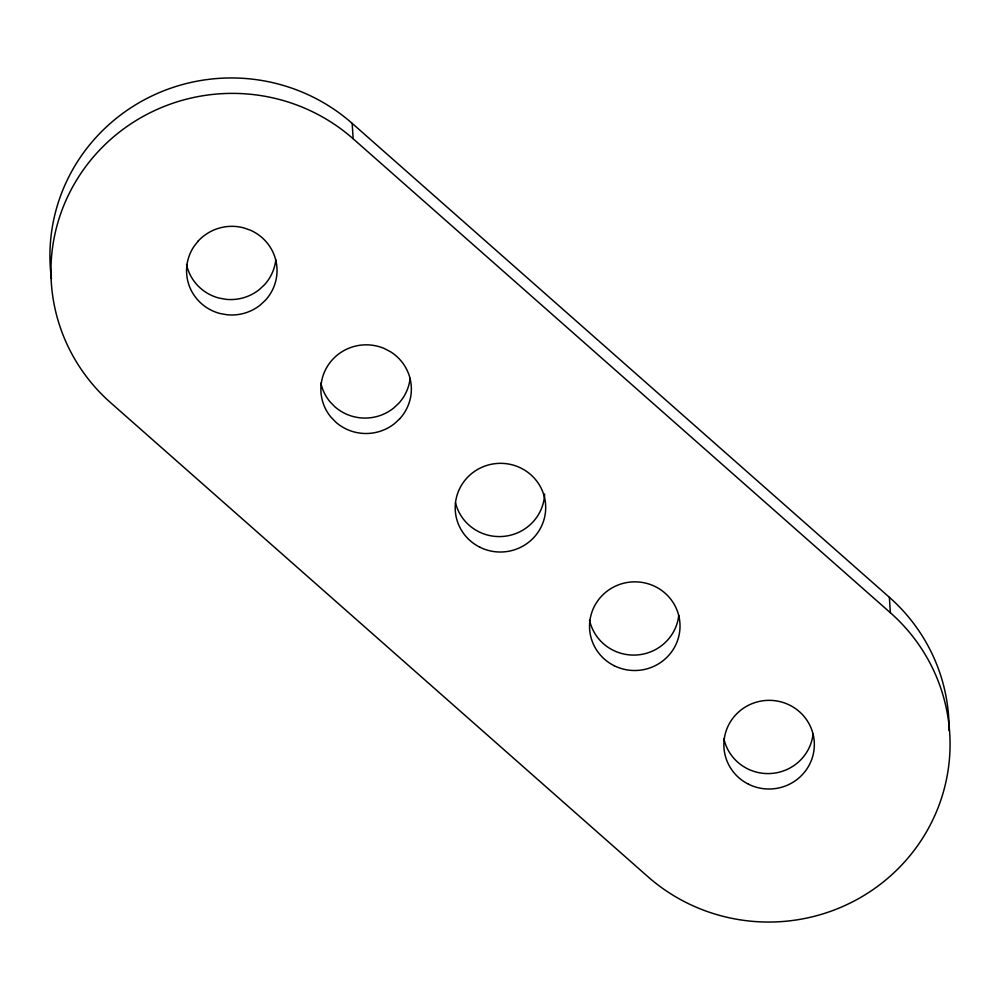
<?xml version="1.0" encoding="UTF-8"?>
<svg xmlns="http://www.w3.org/2000/svg" width="1000" height="1000" viewBox="0 0 1000 1000"><rect width="100%" height="100%" fill="white"/><g stroke="black" fill="none" stroke-linecap="round" stroke-linejoin="round"><path stroke-width="1.5" d="M51.45 278.7A180.975 177.35 -3.7 0 1 146.85 98.462A180.975 177.35 -3.7 0 1 352.163 123.362L889.362 597.288A180.975 177.35 -3.7 0 1 949.062 730.562M353.162 138.787L890.362 612.725A180.975 177.35 -3.7 0 1 903.425 863.188A180.975 177.35 -3.7 0 1 647.837 876.637L110.638 402.713A180.975 177.35 -3.7 0 1 97.562 152.25A180.975 177.35 -3.7 0 1 353.162 138.787L352.163 123.362M889.362 597.288L890.362 612.725M813.088 733.825A45.25 44.337 -3.7 0 1 770.413 773.525A45.25 44.337 -3.7 0 1 723.838 738.525M678.763 615.325A45.25 44.337 -3.7 0 1 636.087 655.025A45.25 44.337 -3.7 0 1 589.513 620.025M544.65 494.038A45.25 44.337 -3.7 0 1 503.888 536.362A45.25 44.337 -3.7 0 1 455.5 502.875M410.112 378.312A45.25 44.337 -3.7 0 1 398.713 403.363L393.55 408.162A45.25 44.337 -3.7 0 1 334.812 406.725L329.925 401.688A45.25 44.337 -3.7 0 1 320.863 383.013M275.788 259.812A45.25 44.337 -3.7 0 1 264.387 284.862L259.225 289.65A45.25 44.337 -3.7 0 1 226.012 299.337L219.037 298.075A45.25 44.337 -3.7 0 1 186.537 264.513M198.212 241.038L193.888 246.562A45.25 44.337 -3.7 0 0 220.037 313.512L227.013 314.762A45.25 44.337 -3.7 0 0 260.225 305.087L265.375 300.287A45.25 44.337 -3.7 0 0 250.25 230.138L243.562 227.825A45.25 44.337 -3.7 0 0 198.212 241.038M399.7 418.8L394.55 423.587A45.25 44.337 -3.7 0 1 335.812 422.163L330.925 417.125A45.25 44.337 -3.7 0 1 330.262 362.225A45.25 44.337 -3.7 0 1 384.575 348.638L390.812 351.95A45.25 44.337 -3.7 0 1 399.7 418.8M748.512 784.212A45.25 44.337 -3.7 0 0 814.287 742.3A45.25 44.337 -3.7 0 0 744.513 707.525A45.25 44.337 -3.7 0 0 748.512 784.212M479.862 547.212A45.25 44.337 -3.7 0 0 545.638 505.3A45.25 44.337 -3.7 0 0 475.863 470.513A45.25 44.337 -3.7 0 0 479.862 547.212M614.188 665.713A45.25 44.337 -3.7 0 0 679.963 623.8A45.25 44.337 -3.7 0 0 610.188 589.025A45.25 44.337 -3.7 0 0 614.188 665.713"/></g></svg>
